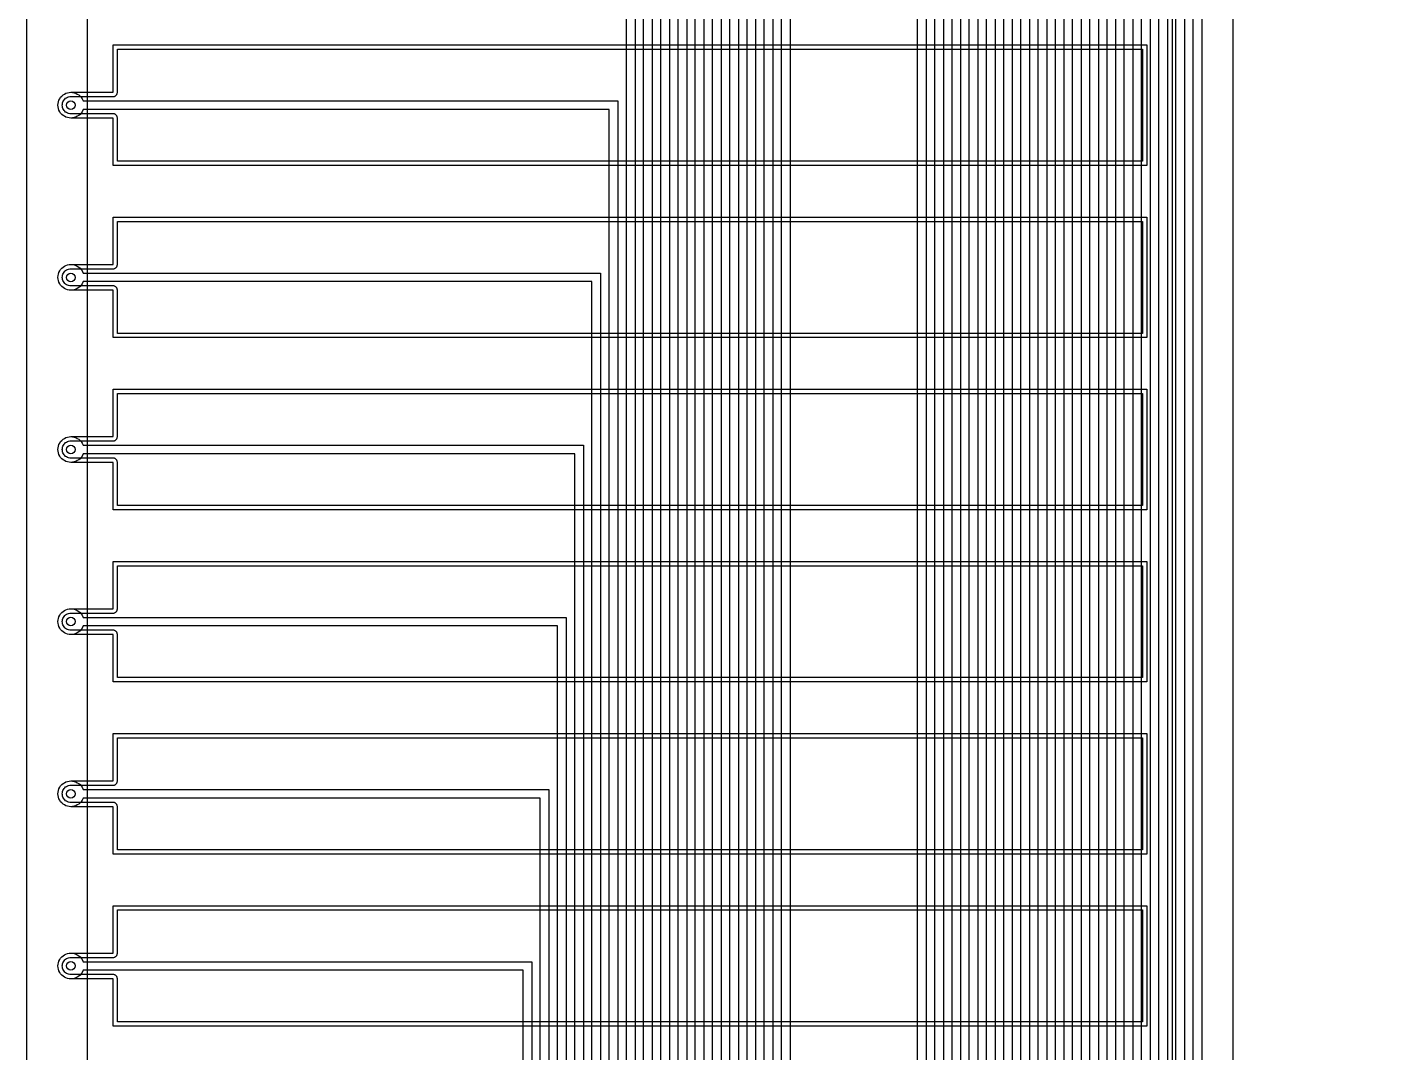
# Model space of a CAD drawing. Header units: millimetres. Extents: x -10 to 140, y -22 to 118.
# Drawn here: x -7.46 to 8.18, y 59.59 to 71.5 of the extents above; entities that cross this region are included whole.
import ezdxf

# ---------------------------------------------------------------- set-up
doc = ezdxf.new("R2010")
doc.units = ezdxf.units.MM
for name, color, linetype in [('COVERLAY_OPEN_L1', 3, 'Continuous'), ('CU_L1', 1, 'Continuous'), ('CU_L2', 5, 'Continuous'), ('OUTLINE', 7, 'Continuous'), ('VELOSTAT', 2, 'Continuous'), ('VIA', 6, 'Continuous')]:
    doc.layers.add(name, color=color, linetype=linetype)

msp = doc.modelspace()

# ---------------------------------------------------------------- linework, layer by layer
at = {"layer": 'COVERLAY_OPEN_L1'}
for points in [[(-7.037, 70.54), (-7.042, 70.551), (-7.046, 70.564), (-7.049, 70.576), (-7.05, 70.59), (-7.049, 70.603), (-7.046, 70.615), (-7.042, 70.628), (-7.037, 70.639), (-7.029, 70.65), (-7.021, 70.66), (-7.011, 70.669), (-7, 70.676), (-6.988, 70.682), (-6.976, 70.686), (-6.963, 70.689), (-6.948, 70.69), (-6.46, 70.69), (-6.455, 70.69), (-6.45, 70.69), (-6.445, 70.692), (-6.441, 70.693), (-6.436, 70.695), (-6.432, 70.698), (-6.428, 70.701), (-6.425, 70.704), (-6.421, 70.708), (-6.418, 70.712), (-6.416, 70.716), (-6.414, 70.72), (-6.412, 70.725), (-6.411, 70.73), (-6.41, 70.735), (-6.41, 70.74), (-6.41, 71.24), (5.49, 71.24), (5.49, 69.939), (-6.41, 69.939), (-6.41, 70.439), (-6.41, 70.444), (-6.411, 70.449), (-6.412, 70.454), (-6.414, 70.459), (-6.416, 70.463), (-6.418, 70.467), (-6.421, 70.471), (-6.425, 70.475), (-6.428, 70.478), (-6.432, 70.481), (-6.436, 70.484), (-6.441, 70.486), (-6.445, 70.487), (-6.45, 70.489), (-6.455, 70.489), (-6.46, 70.489), (-6.948, 70.489), (-6.963, 70.49), (-6.976, 70.493), (-6.988, 70.497), (-7, 70.503), (-7.011, 70.51), (-7.021, 70.519), (-7.029, 70.529), (-7.037, 70.54)], [(-7.037, 68.54), (-7.042, 68.551), (-7.046, 68.564), (-7.049, 68.576), (-7.05, 68.589), (-7.049, 68.603), (-7.046, 68.615), (-7.042, 68.628), (-7.037, 68.639), (-7.029, 68.65), (-7.021, 68.66), (-7.011, 68.669), (-7, 68.676), (-6.988, 68.682), (-6.976, 68.686), (-6.963, 68.689), (-6.948, 68.69), (-6.46, 68.69), (-6.455, 68.69), (-6.45, 68.69), (-6.445, 68.692), (-6.441, 68.693), (-6.436, 68.695), (-6.432, 68.698), (-6.428, 68.701), (-6.425, 68.704), (-6.421, 68.708), (-6.418, 68.712), (-6.416, 68.716), (-6.414, 68.72), (-6.412, 68.725), (-6.411, 68.73), (-6.41, 68.735), (-6.41, 68.74), (-6.41, 69.24), (5.49, 69.24), (5.49, 67.939), (-6.41, 67.939), (-6.41, 68.439), (-6.41, 68.444), (-6.411, 68.449), (-6.412, 68.454), (-6.414, 68.459), (-6.416, 68.463), (-6.418, 68.467), (-6.421, 68.471), (-6.425, 68.475), (-6.428, 68.478), (-6.432, 68.481), (-6.436, 68.484), (-6.441, 68.486), (-6.445, 68.487), (-6.45, 68.489), (-6.455, 68.489), (-6.46, 68.489), (-6.948, 68.489), (-6.963, 68.49), (-6.976, 68.493), (-6.988, 68.497), (-7, 68.503), (-7.011, 68.51), (-7.021, 68.519), (-7.029, 68.529), (-7.037, 68.54)], [(-7.037, 66.54), (-7.042, 66.551), (-7.046, 66.564), (-7.049, 66.576), (-7.05, 66.59), (-7.049, 66.603), (-7.046, 66.615), (-7.042, 66.628), (-7.037, 66.639), (-7.029, 66.65), (-7.021, 66.66), (-7.011, 66.669), (-7, 66.676), (-6.988, 66.682), (-6.976, 66.686), (-6.963, 66.689), (-6.948, 66.69), (-6.46, 66.69), (-6.455, 66.69), (-6.45, 66.69), (-6.445, 66.692), (-6.441, 66.693), (-6.436, 66.695), (-6.432, 66.698), (-6.428, 66.701), (-6.425, 66.704), (-6.421, 66.708), (-6.418, 66.712), (-6.416, 66.716), (-6.414, 66.72), (-6.412, 66.725), (-6.411, 66.73), (-6.41, 66.735), (-6.41, 66.74), (-6.41, 67.24), (5.49, 67.24), (5.49, 65.939), (-6.41, 65.939), (-6.41, 66.439), (-6.41, 66.444), (-6.411, 66.449), (-6.412, 66.454), (-6.414, 66.459), (-6.416, 66.463), (-6.418, 66.467), (-6.421, 66.471), (-6.425, 66.475), (-6.428, 66.478), (-6.432, 66.481), (-6.436, 66.484), (-6.441, 66.486), (-6.445, 66.487), (-6.45, 66.489), (-6.455, 66.489), (-6.46, 66.489), (-6.948, 66.489), (-6.963, 66.49), (-6.976, 66.493), (-6.988, 66.497), (-7, 66.503), (-7.011, 66.51), (-7.021, 66.519), (-7.029, 66.529), (-7.037, 66.54)], [(-7.037, 64.54), (-7.042, 64.551), (-7.046, 64.564), (-7.049, 64.576), (-7.05, 64.59), (-7.049, 64.603), (-7.046, 64.615), (-7.042, 64.628), (-7.037, 64.639), (-7.029, 64.65), (-7.021, 64.66), (-7.011, 64.669), (-7, 64.676), (-6.988, 64.682), (-6.976, 64.686), (-6.963, 64.689), (-6.948, 64.69), (-6.46, 64.69), (-6.455, 64.69), (-6.45, 64.69), (-6.445, 64.692), (-6.441, 64.693), (-6.436, 64.695), (-6.432, 64.698), (-6.428, 64.701), (-6.425, 64.704), (-6.421, 64.708), (-6.418, 64.712), (-6.416, 64.716), (-6.414, 64.72), (-6.412, 64.725), (-6.411, 64.73), (-6.41, 64.735), (-6.41, 64.74), (-6.41, 65.24), (5.49, 65.24), (5.49, 63.939), (-6.41, 63.939), (-6.41, 64.439), (-6.41, 64.444), (-6.411, 64.449), (-6.412, 64.454), (-6.414, 64.459), (-6.416, 64.463), (-6.418, 64.467), (-6.421, 64.471), (-6.425, 64.475), (-6.428, 64.478), (-6.432, 64.481), (-6.436, 64.484), (-6.441, 64.486), (-6.445, 64.487), (-6.45, 64.489), (-6.455, 64.489), (-6.46, 64.489), (-6.948, 64.489), (-6.963, 64.49), (-6.976, 64.493), (-6.988, 64.497), (-7, 64.503), (-7.011, 64.51), (-7.021, 64.519), (-7.029, 64.529), (-7.037, 64.54)], [(-7.037, 62.54), (-7.042, 62.551), (-7.046, 62.564), (-7.049, 62.576), (-7.05, 62.59), (-7.049, 62.603), (-7.046, 62.615), (-7.042, 62.628), (-7.037, 62.639), (-7.029, 62.65), (-7.021, 62.66), (-7.011, 62.669), (-7, 62.676), (-6.988, 62.682), (-6.976, 62.686), (-6.963, 62.689), (-6.948, 62.69), (-6.46, 62.69), (-6.455, 62.69), (-6.45, 62.69), (-6.445, 62.692), (-6.441, 62.693), (-6.436, 62.695), (-6.432, 62.698), (-6.428, 62.701), (-6.425, 62.704), (-6.421, 62.708), (-6.418, 62.712), (-6.416, 62.716), (-6.414, 62.72), (-6.412, 62.725), (-6.411, 62.73), (-6.41, 62.735), (-6.41, 62.739), (-6.41, 63.24), (5.49, 63.24), (5.49, 61.939), (-6.41, 61.939), (-6.41, 62.44), (-6.41, 62.444), (-6.411, 62.449), (-6.412, 62.454), (-6.414, 62.459), (-6.416, 62.463), (-6.418, 62.467), (-6.421, 62.471), (-6.425, 62.475), (-6.428, 62.478), (-6.432, 62.481), (-6.436, 62.484), (-6.441, 62.486), (-6.445, 62.487), (-6.45, 62.489), (-6.455, 62.489), (-6.46, 62.489), (-6.948, 62.489), (-6.963, 62.49), (-6.976, 62.493), (-6.988, 62.497), (-7, 62.503), (-7.011, 62.51), (-7.021, 62.519), (-7.029, 62.529), (-7.037, 62.54)], [(-7.037, 60.54), (-7.042, 60.551), (-7.046, 60.564), (-7.049, 60.576), (-7.05, 60.59), (-7.049, 60.603), (-7.046, 60.615), (-7.042, 60.628), (-7.037, 60.639), (-7.029, 60.65), (-7.021, 60.66), (-7.011, 60.669), (-7, 60.676), (-6.988, 60.682), (-6.976, 60.686), (-6.963, 60.689), (-6.948, 60.69), (-6.46, 60.69), (-6.455, 60.69), (-6.45, 60.69), (-6.445, 60.692), (-6.441, 60.693), (-6.436, 60.695), (-6.432, 60.698), (-6.428, 60.701), (-6.425, 60.704), (-6.421, 60.708), (-6.418, 60.712), (-6.416, 60.716), (-6.414, 60.72), (-6.412, 60.725), (-6.411, 60.73), (-6.41, 60.735), (-6.41, 60.739), (-6.41, 61.24), (5.49, 61.24), (5.49, 59.939), (-6.41, 59.939), (-6.41, 60.44), (-6.41, 60.444), (-6.411, 60.449), (-6.412, 60.454), (-6.414, 60.459), (-6.416, 60.463), (-6.418, 60.467), (-6.421, 60.471), (-6.425, 60.475), (-6.428, 60.478), (-6.432, 60.481), (-6.436, 60.484), (-6.441, 60.486), (-6.445, 60.487), (-6.45, 60.489), (-6.455, 60.489), (-6.46, 60.489), (-6.948, 60.489), (-6.963, 60.49), (-6.976, 60.493), (-6.988, 60.497), (-7, 60.503), (-7.011, 60.51), (-7.021, 60.519), (-7.029, 60.529), (-7.037, 60.54)]]:
    msp.add_lwpolyline(points, close=True, dxfattribs=at)
at = {"layer": 'CU_L1'}
for points in [[(-6.97, 70.441), (-6.989, 70.445), (-7.007, 70.451), (-7.025, 70.46), (-7.041, 70.47), (-7.056, 70.483), (-7.069, 70.498), (-7.08, 70.514), (-7.089, 70.532), (-7.095, 70.551), (-7.099, 70.57), (-7.1, 70.59), (-7.099, 70.609), (-7.095, 70.628), (-7.089, 70.647), (-7.08, 70.665), (-7.069, 70.681), (-7.056, 70.696), (-7.041, 70.709), (-7.025, 70.719), (-7.007, 70.728), (-6.989, 70.734), (-6.97, 70.738), (-6.95, 70.74), (-6.46, 70.74), (-6.46, 71.29), (5.54, 71.29), (5.54, 69.889), (-6.46, 69.889), (-6.46, 70.439), (-6.95, 70.439), (-6.97, 70.441)], [(-6.97, 68.441), (-6.989, 68.445), (-7.007, 68.451), (-7.025, 68.46), (-7.041, 68.47), (-7.056, 68.483), (-7.069, 68.498), (-7.08, 68.514), (-7.089, 68.532), (-7.095, 68.551), (-7.099, 68.57), (-7.1, 68.589), (-7.099, 68.609), (-7.095, 68.628), (-7.089, 68.647), (-7.08, 68.665), (-7.069, 68.681), (-7.056, 68.696), (-7.041, 68.709), (-7.025, 68.719), (-7.007, 68.728), (-6.989, 68.734), (-6.97, 68.738), (-6.95, 68.74), (-6.46, 68.74), (-6.46, 69.29), (5.54, 69.29), (5.54, 67.889), (-6.46, 67.889), (-6.46, 68.439), (-6.95, 68.439), (-6.97, 68.441)], [(-6.97, 66.441), (-6.989, 66.445), (-7.007, 66.451), (-7.025, 66.46), (-7.041, 66.47), (-7.056, 66.483), (-7.069, 66.498), (-7.08, 66.514), (-7.089, 66.532), (-7.095, 66.551), (-7.099, 66.57), (-7.1, 66.59), (-7.099, 66.609), (-7.095, 66.628), (-7.089, 66.647), (-7.08, 66.665), (-7.069, 66.681), (-7.056, 66.696), (-7.041, 66.709), (-7.025, 66.719), (-7.007, 66.728), (-6.989, 66.734), (-6.97, 66.738), (-6.95, 66.74), (-6.46, 66.74), (-6.46, 67.29), (5.54, 67.29), (5.54, 65.889), (-6.46, 65.889), (-6.46, 66.439), (-6.95, 66.439), (-6.97, 66.441)], [(-6.97, 64.441), (-6.989, 64.445), (-7.007, 64.451), (-7.025, 64.46), (-7.041, 64.47), (-7.056, 64.483), (-7.069, 64.498), (-7.08, 64.514), (-7.089, 64.532), (-7.095, 64.551), (-7.099, 64.57), (-7.1, 64.59), (-7.099, 64.609), (-7.095, 64.628), (-7.089, 64.647), (-7.08, 64.665), (-7.069, 64.681), (-7.056, 64.696), (-7.041, 64.709), (-7.025, 64.719), (-7.007, 64.728), (-6.989, 64.734), (-6.97, 64.738), (-6.95, 64.74), (-6.46, 64.74), (-6.46, 65.29), (5.54, 65.29), (5.54, 63.889), (-6.46, 63.889), (-6.46, 64.439), (-6.95, 64.439), (-6.97, 64.441)], [(-6.97, 62.441), (-6.989, 62.445), (-7.007, 62.451), (-7.025, 62.46), (-7.041, 62.47), (-7.056, 62.483), (-7.069, 62.498), (-7.08, 62.514), (-7.089, 62.532), (-7.095, 62.551), (-7.099, 62.57), (-7.1, 62.59), (-7.099, 62.609), (-7.095, 62.628), (-7.089, 62.647), (-7.08, 62.665), (-7.069, 62.681), (-7.056, 62.696), (-7.041, 62.709), (-7.025, 62.719), (-7.007, 62.728), (-6.989, 62.734), (-6.97, 62.738), (-6.95, 62.739), (-6.46, 62.739), (-6.46, 63.29), (5.54, 63.29), (5.54, 61.889), (-6.46, 61.889), (-6.46, 62.44), (-6.95, 62.44), (-6.97, 62.441)], [(-6.97, 60.441), (-6.989, 60.445), (-7.007, 60.451), (-7.025, 60.46), (-7.041, 60.47), (-7.056, 60.483), (-7.069, 60.498), (-7.08, 60.514), (-7.089, 60.532), (-7.095, 60.551), (-7.099, 60.57), (-7.1, 60.59), (-7.099, 60.609), (-7.095, 60.628), (-7.089, 60.647), (-7.08, 60.665), (-7.069, 60.681), (-7.056, 60.696), (-7.041, 60.709), (-7.025, 60.719), (-7.007, 60.728), (-6.989, 60.734), (-6.97, 60.738), (-6.95, 60.739), (-6.46, 60.739), (-6.46, 61.29), (5.54, 61.29), (5.54, 59.889), (-6.46, 59.889), (-6.46, 60.44), (-6.95, 60.44), (-6.97, 60.441)]]:
    msp.add_lwpolyline(points, close=True, dxfattribs=at)
at = {"layer": 'CU_L2'}
for points in [[(6.18, 98.589), (6.18, 0), (6.18, -5.05), (8.14, -5.05), (8.14, -15.63), (8.18, -15.63), (8.18, -18.13), (8.18, -18.13), (8.14, -18.13), (8.04, -18.13), (8, -18.13), (8, -15.63), (8.04, -15.63), (8.04, -5.15), (6.08, -5.15), (6.08, 0), (6.08, 98.489)], [(5.98, 98.389), (5.98, 0), (5.98, -5.25), (7.84, -5.25), (7.84, -15.63), (7.88, -15.63), (7.88, -18.13), (7.88, -18.13), (7.84, -18.13), (7.74, -18.13), (7.7, -18.13), (7.7, -15.63), (7.74, -15.63), (7.74, -5.35), (5.88, -5.35), (5.88, 0), (5.88, 98.289)], [(5.78, 98.189), (5.78, 0), (5.78, -5.45), (7.54, -5.45), (7.54, -15.63), (7.58, -15.63), (7.58, -18.13), (7.58, -18.13), (7.54, -18.13), (7.44, -18.13), (7.4, -18.13), (7.4, -15.63), (7.44, -15.63), (7.44, -5.55), (5.68, -5.55), (5.68, 0), (5.68, 98.089)], [(5.58, 97.989), (5.58, 0), (5.58, -5.65), (7.24, -5.65), (7.24, -15.63), (7.28, -15.63), (7.28, -18.13), (7.28, -18.13), (7.24, -18.13), (7.14, -18.13), (7.1, -18.13), (7.1, -15.63), (7.14, -15.63), (7.14, -5.75), (5.48, -5.75), (5.48, 0), (5.48, 97.889)], [(5.38, 97.789), (5.38, 0), (5.38, -5.85), (6.94, -5.85), (6.94, -15.63), (6.98, -15.63), (6.98, -18.13), (6.98, -18.13), (6.94, -18.13), (6.84, -18.13), (6.8, -18.13), (6.8, -15.63), (6.84, -15.63), (6.84, -5.95), (5.28, -5.95), (5.28, 0), (5.28, 97.689)], [(5.18, 97.589), (5.18, 0), (5.18, -6.05), (6.64, -6.05), (6.64, -15.63), (6.68, -15.63), (6.68, -18.13), (6.68, -18.13), (6.64, -18.13), (6.54, -18.13), (6.5, -18.13), (6.5, -15.63), (6.54, -15.63), (6.54, -6.15), (5.08, -6.15), (5.08, 0), (5.08, 97.489)], [(4.98, 97.389), (4.98, 0), (4.98, -6.25), (6.34, -6.25), (6.34, -15.63), (6.38, -15.63), (6.38, -18.13), (6.38, -18.13), (6.34, -18.13), (6.24, -18.13), (6.2, -18.13), (6.2, -15.63), (6.24, -15.63), (6.24, -6.35), (4.88, -6.35), (4.88, 0), (4.88, 97.289)], [(4.78, 97.189), (4.78, 0), (4.78, -6.45), (6.04, -6.45), (6.04, -15.63), (6.08, -15.63), (6.08, -18.13), (6.08, -18.13), (6.04, -18.13), (5.94, -18.13), (5.9, -18.13), (5.9, -15.63), (5.94, -15.63), (5.94, -6.55), (4.68, -6.55), (4.68, 0), (4.68, 97.089)], [(4.58, 96.989), (4.58, 0), (4.58, -6.65), (5.74, -6.65), (5.74, -15.63), (5.78, -15.63), (5.78, -18.13), (5.78, -18.13), (5.74, -18.13), (5.64, -18.13), (5.6, -18.13), (5.6, -15.63), (5.64, -15.63), (5.64, -6.75), (4.48, -6.75), (4.48, 0), (4.48, 96.889)], [(4.38, 96.789), (4.38, 0), (4.38, -6.85), (5.44, -6.85), (5.44, -15.63), (5.48, -15.63), (5.48, -18.13), (5.48, -18.13), (5.44, -18.13), (5.34, -18.13), (5.3, -18.13), (5.3, -15.63), (5.34, -15.63), (5.34, -6.95), (4.28, -6.95), (4.28, 0), (4.28, 96.689)], [(4.18, 96.589), (4.18, 0), (4.18, -7.05), (5.14, -7.05), (5.14, -15.63), (5.18, -15.63), (5.18, -18.13), (5.18, -18.13), (5.14, -18.13), (5.04, -18.13), (5, -18.13), (5, -15.63), (5.04, -15.63), (5.04, -7.15), (4.08, -7.15), (4.08, 0), (4.08, 96.489)], [(3.98, 96.389), (3.98, 0), (3.98, -7.25), (4.84, -7.25), (4.84, -15.63), (4.88, -15.63), (4.88, -18.13), (4.88, -18.13), (4.84, -18.13), (4.74, -18.13), (4.7, -18.13), (4.7, -15.63), (4.74, -15.63), (4.74, -7.35), (3.88, -7.35), (3.88, 0), (3.88, 96.289)], [(3.78, 96.189), (3.78, 0), (3.78, -7.45), (4.54, -7.45), (4.54, -15.63), (4.58, -15.63), (4.58, -18.13), (4.58, -18.13), (4.54, -18.13), (4.44, -18.13), (4.4, -18.13), (4.4, -15.63), (4.44, -15.63), (4.44, -7.55), (3.68, -7.55), (3.68, 0), (3.68, 96.089)], [(3.58, 95.989), (3.58, 0), (3.58, -7.65), (4.24, -7.65), (4.24, -15.63), (4.28, -15.63), (4.28, -18.13), (4.28, -18.13), (4.24, -18.13), (4.14, -18.13), (4.1, -18.13), (4.1, -15.63), (4.14, -15.63), (4.14, -7.75), (3.48, -7.75), (3.48, 0), (3.48, 95.889)], [(3.38, 95.789), (3.38, 0), (3.38, -7.85), (3.94, -7.85), (3.94, -15.63), (3.98, -15.63), (3.98, -18.13), (3.98, -18.13), (3.94, -18.13), (3.84, -18.13), (3.8, -18.13), (3.8, -15.63), (3.84, -15.63), (3.84, -7.95), (3.28, -7.95), (3.28, 0), (3.28, 95.689)], [(3.18, 95.589), (3.18, 0), (3.18, -8.05), (3.64, -8.05), (3.64, -15.63), (3.68, -15.63), (3.68, -18.13), (3.68, -18.13), (3.64, -18.13), (3.54, -18.13), (3.5, -18.13), (3.5, -15.63), (3.54, -15.63), (3.54, -8.15), (3.08, -8.15), (3.08, 0), (3.08, 95.489)], [(2.98, 95.389), (2.98, 0), (2.98, -8.25), (3.34, -8.25), (3.34, -15.63), (3.38, -15.63), (3.38, -18.13), (3.38, -18.13), (3.34, -18.13), (3.24, -18.13), (3.2, -18.13), (3.2, -15.63), (3.24, -15.63), (3.24, -8.35), (2.88, -8.35), (2.88, 0), (2.88, 95.289)], [(1.4, 90.639), (1.4, 0), (1.4, -8.45), (3.04, -8.45), (3.04, -15.63), (3.08, -15.63), (3.08, -18.13), (3.08, -18.13), (3.04, -18.13), (2.94, -18.13), (2.9, -18.13), (2.9, -15.63), (2.94, -15.63), (2.94, -8.55), (1.3, -8.55), (1.3, 0), (1.3, 90.54)], [(1.2, 88.639), (1.2, 0), (1.2, -8.65), (2.74, -8.65), (2.74, -15.63), (2.78, -15.63), (2.78, -18.13), (2.78, -18.13), (2.74, -18.13), (2.64, -18.13), (2.6, -18.13), (2.6, -15.63), (2.64, -15.63), (2.64, -8.75), (1.1, -8.75), (1.1, 0), (1.1, 88.54)], [(1, 86.639), (1, 0), (1, -8.85), (2.44, -8.85), (2.44, -15.63), (2.48, -15.63), (2.48, -18.13), (2.48, -18.13), (2.44, -18.13), (2.34, -18.13), (2.3, -18.13), (2.3, -15.63), (2.34, -15.63), (2.34, -8.95), (0.9, -8.95), (0.9, 0), (0.9, 86.54)], [(0.8, 84.639), (0.8, 0), (0.8, -9.05), (2.14, -9.05), (2.14, -15.63), (2.18, -15.63), (2.18, -18.13), (2.18, -18.13), (2.14, -18.13), (2.04, -18.13), (2, -18.13), (2, -15.63), (2.04, -15.63), (2.04, -9.15), (0.7, -9.15), (0.7, 0), (0.7, 84.54)], [(0.6, 82.639), (0.6, 0), (0.6, -9.25), (1.84, -9.25), (1.84, -15.63), (1.88, -15.63), (1.88, -18.13), (1.88, -18.13), (1.84, -18.13), (1.74, -18.13), (1.7, -18.13), (1.7, -15.63), (1.74, -15.63), (1.74, -9.35), (0.5, -9.35), (0.5, 0), (0.5, 82.54)], [(0.4, 80.639), (0.4, 0), (0.4, -9.45), (1.54, -9.45), (1.54, -15.63), (1.58, -15.63), (1.58, -18.13), (1.58, -18.13), (1.54, -18.13), (1.44, -18.13), (1.4, -18.13), (1.4, -15.63), (1.44, -15.63), (1.44, -9.55), (0.3, -9.55), (0.3, 0), (0.3, 80.54)], [(0.2, 78.639), (0.2, 0), (0.2, -9.65), (1.24, -9.65), (1.24, -15.63), (1.28, -15.63), (1.28, -18.13), (1.28, -18.13), (1.24, -18.13), (1.14, -18.13), (1.1, -18.13), (1.1, -15.63), (1.14, -15.63), (1.14, -9.75), (0.1, -9.75), (0.1, 0), (0.1, 0), (0.1, 78.54)], [(0, 76.639), (0, 0), (0, 0), (0, -9.85), (0.94, -9.85), (0.94, -15.63), (0.98, -15.63), (0.98, -18.13), (0.98, -18.13), (0.94, -18.13), (0.84, -18.13), (0.8, -18.13), (0.8, -15.63), (0.84, -15.63), (0.84, -9.95), (-0.1, -9.95), (-0.1, 0), (-0.1, 0), (-0.1, 76.54)], [(-0.2, 74.639), (-0.2, 0), (-0.2, -10.05), (0.64, -10.05), (0.64, -15.63), (0.68, -15.63), (0.68, -18.13), (0.68, -18.13), (0.64, -18.13), (0.54, -18.13), (0.5, -18.13), (0.5, -15.63), (0.54, -15.63), (0.54, -10.15), (-0.3, -10.15), (-0.3, 0), (-0.3, 74.54)], [(-0.4, 72.639), (-0.4, 0), (-0.4, -10.25), (0.34, -10.25), (0.34, -15.63), (0.38, -15.63), (0.38, -18.13), (0.38, -18.13), (0.34, -18.13), (0.24, -18.13), (0.2, -18.13), (0.2, -15.63), (0.24, -15.63), (0.24, -10.35), (-0.5, -10.35), (-0.5, 0), (-0.5, 72.54)], [(-0.7, 0), (-0.7, 70.54), (-6.809, 70.54), (-6.811, 70.532), (-6.82, 70.514), (-6.831, 70.498), (-6.844, 70.483), (-6.859, 70.47), (-6.875, 70.46), (-6.893, 70.451), (-6.911, 70.445), (-6.93, 70.441), (-6.95, 70.439), (-6.97, 70.441), (-6.989, 70.445), (-7.007, 70.451), (-7.025, 70.46), (-7.041, 70.47), (-7.056, 70.483), (-7.069, 70.498), (-7.08, 70.514), (-7.089, 70.532), (-7.095, 70.551), (-7.099, 70.57), (-7.1, 70.59), (-7.099, 70.609), (-7.095, 70.628), (-7.089, 70.647), (-7.08, 70.665), (-7.069, 70.681), (-7.056, 70.696), (-7.041, 70.709), (-7.025, 70.719), (-7.007, 70.728), (-6.989, 70.734), (-6.97, 70.738), (-6.95, 70.74), (-6.93, 70.738), (-6.911, 70.734), (-6.893, 70.728), (-6.875, 70.719), (-6.859, 70.709), (-6.844, 70.696), (-6.831, 70.681), (-6.82, 70.665), (-6.811, 70.647), (-6.809, 70.639), (-0.6, 70.639), (-0.6, 0)], [(-0.9, 0), (-0.9, 68.54), (-6.809, 68.54), (-6.811, 68.532), (-6.82, 68.514), (-6.831, 68.498), (-6.844, 68.483), (-6.859, 68.47), (-6.875, 68.46), (-6.893, 68.451), (-6.911, 68.445), (-6.93, 68.441), (-6.95, 68.439), (-6.97, 68.441), (-6.989, 68.445), (-7.007, 68.451), (-7.025, 68.46), (-7.041, 68.47), (-7.056, 68.483), (-7.069, 68.498), (-7.08, 68.514), (-7.089, 68.532), (-7.095, 68.551), (-7.099, 68.57), (-7.1, 68.589), (-7.099, 68.609), (-7.095, 68.628), (-7.089, 68.647), (-7.08, 68.665), (-7.069, 68.681), (-7.056, 68.696), (-7.041, 68.709), (-7.025, 68.719), (-7.007, 68.728), (-6.989, 68.734), (-6.97, 68.738), (-6.95, 68.74), (-6.93, 68.738), (-6.911, 68.734), (-6.893, 68.728), (-6.875, 68.719), (-6.859, 68.709), (-6.844, 68.696), (-6.831, 68.681), (-6.82, 68.665), (-6.811, 68.647), (-6.809, 68.639), (-0.8, 68.639), (-0.8, 0)], [(-1.1, 0), (-1.1, 66.54), (-6.809, 66.54), (-6.811, 66.532), (-6.82, 66.514), (-6.831, 66.498), (-6.844, 66.483), (-6.859, 66.47), (-6.875, 66.46), (-6.893, 66.451), (-6.911, 66.445), (-6.93, 66.441), (-6.95, 66.439), (-6.97, 66.441), (-6.989, 66.445), (-7.007, 66.451), (-7.025, 66.46), (-7.041, 66.47), (-7.056, 66.483), (-7.069, 66.498), (-7.08, 66.514), (-7.089, 66.532), (-7.095, 66.551), (-7.099, 66.57), (-7.1, 66.59), (-7.099, 66.609), (-7.095, 66.628), (-7.089, 66.647), (-7.08, 66.665), (-7.069, 66.681), (-7.056, 66.696), (-7.041, 66.709), (-7.025, 66.719), (-7.007, 66.728), (-6.989, 66.734), (-6.97, 66.738), (-6.95, 66.74), (-6.93, 66.738), (-6.911, 66.734), (-6.893, 66.728), (-6.875, 66.719), (-6.859, 66.709), (-6.844, 66.696), (-6.831, 66.681), (-6.82, 66.665), (-6.811, 66.647), (-6.809, 66.639), (-1, 66.639), (-1, 0)], [(-1.3, 0), (-1.3, 64.54), (-6.809, 64.54), (-6.811, 64.532), (-6.82, 64.514), (-6.831, 64.498), (-6.844, 64.483), (-6.859, 64.47), (-6.875, 64.46), (-6.893, 64.451), (-6.911, 64.445), (-6.93, 64.441), (-6.95, 64.439), (-6.97, 64.441), (-6.989, 64.445), (-7.007, 64.451), (-7.025, 64.46), (-7.041, 64.47), (-7.056, 64.483), (-7.069, 64.498), (-7.08, 64.514), (-7.089, 64.532), (-7.095, 64.551), (-7.099, 64.57), (-7.1, 64.59), (-7.099, 64.609), (-7.095, 64.628), (-7.089, 64.647), (-7.08, 64.665), (-7.069, 64.681), (-7.056, 64.696), (-7.041, 64.709), (-7.025, 64.719), (-7.007, 64.728), (-6.989, 64.734), (-6.97, 64.738), (-6.95, 64.74), (-6.93, 64.738), (-6.911, 64.734), (-6.893, 64.728), (-6.875, 64.719), (-6.859, 64.709), (-6.844, 64.696), (-6.831, 64.681), (-6.82, 64.665), (-6.811, 64.647), (-6.809, 64.639), (-1.2, 64.639), (-1.2, 0)], [(-1.5, 0), (-1.5, 62.54), (-6.809, 62.54), (-6.811, 62.532), (-6.82, 62.514), (-6.831, 62.498), (-6.844, 62.483), (-6.859, 62.47), (-6.875, 62.46), (-6.893, 62.451), (-6.911, 62.445), (-6.93, 62.441), (-6.95, 62.44), (-6.97, 62.441), (-6.989, 62.445), (-7.007, 62.451), (-7.025, 62.46), (-7.041, 62.47), (-7.056, 62.483), (-7.069, 62.498), (-7.08, 62.514), (-7.089, 62.532), (-7.095, 62.551), (-7.099, 62.57), (-7.1, 62.59), (-7.099, 62.609), (-7.095, 62.628), (-7.089, 62.647), (-7.08, 62.665), (-7.069, 62.681), (-7.056, 62.696), (-7.041, 62.709), (-7.025, 62.719), (-7.007, 62.728), (-6.989, 62.734), (-6.97, 62.738), (-6.95, 62.739), (-6.93, 62.738), (-6.911, 62.734), (-6.893, 62.728), (-6.875, 62.719), (-6.859, 62.709), (-6.844, 62.696), (-6.831, 62.681), (-6.82, 62.665), (-6.811, 62.647), (-6.809, 62.639), (-1.4, 62.639), (-1.4, 0)], [(-1.7, 0), (-1.7, 60.54), (-6.809, 60.54), (-6.811, 60.532), (-6.82, 60.514), (-6.831, 60.498), (-6.844, 60.483), (-6.859, 60.47), (-6.875, 60.46), (-6.893, 60.451), (-6.911, 60.445), (-6.93, 60.441), (-6.95, 60.44), (-6.97, 60.441), (-6.989, 60.445), (-7.007, 60.451), (-7.025, 60.46), (-7.041, 60.47), (-7.056, 60.483), (-7.069, 60.498), (-7.08, 60.514), (-7.089, 60.532), (-7.095, 60.551), (-7.099, 60.57), (-7.1, 60.59), (-7.099, 60.609), (-7.095, 60.628), (-7.089, 60.647), (-7.08, 60.665), (-7.069, 60.681), (-7.056, 60.696), (-7.041, 60.709), (-7.025, 60.719), (-7.007, 60.728), (-6.989, 60.734), (-6.97, 60.738), (-6.95, 60.739), (-6.93, 60.738), (-6.911, 60.734), (-6.893, 60.728), (-6.875, 60.719), (-6.859, 60.709), (-6.844, 60.696), (-6.831, 60.681), (-6.82, 60.665), (-6.811, 60.647), (-6.809, 60.639), (-1.6, 60.639), (-1.6, 0)]]:
    msp.add_lwpolyline(points, dxfattribs=at)
at = {"layer": 'OUTLINE'}
for points in [[(-7.46, 0.495), (-7.46, 101.379)], [(6.54, 101.379), (6.54, 0.495)]]:
    msp.add_lwpolyline(points, dxfattribs=at)
at = {"layer": 'VELOSTAT'}
msp.add_lwpolyline([(5.84, 9.29), (5.84, 91.889), (-6.76, 91.889), (-6.76, 9.29), (5.84, 9.29)], close=True, dxfattribs=at)
at = {"layer": 'VIA'}
for centre in [(-6.95, 70.59), (-6.95, 68.589), (-6.95, 66.59), (-6.95, 64.59), (-6.95, 62.59), (-6.95, 60.59)]:
    msp.add_circle(centre, 0.05, dxfattribs=at)

doc.saveas('drawing.dxf')
